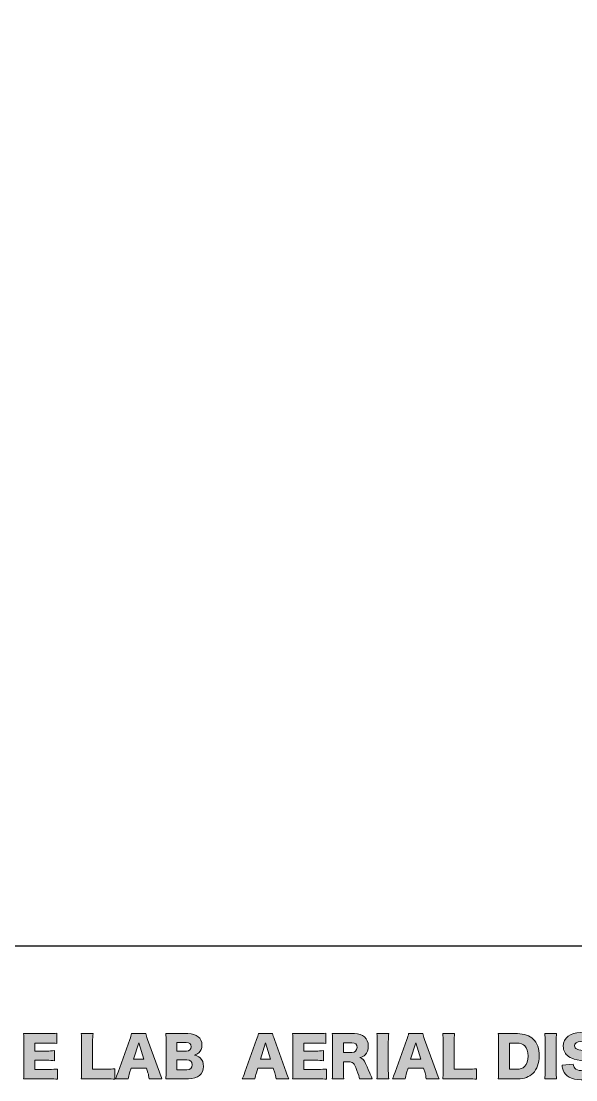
# Model space of a CAD drawing. Header units: millimetres. Extents: x 0 to 430, y 0 to 299.
# Drawn here: x 309.5 to 352.7, y 1.7 to 84.3 of the extents above; entities that cross this region are included whole.
import ezdxf

# ---------------------------------------------------------------- set-up
doc = ezdxf.new("R2010")
doc.units = ezdxf.units.MM
doc.header["$MEASUREMENT"] = 0
doc.layers.get('0').update_dxf_attribs({"lineweight": 0})

# ---------------------------------------------------------------- blocks, each defined once
blk = doc.blocks.new('Block_5')
at = {"true_color": 0x000000, "transparency": 33554687}
h = blk.add_hatch(color=18, dxfattribs=at)
h.dxf.hatch_style = 2
edge = h.paths.add_edge_path()
edge.add_spline(control_points=[(312.293, 1.792), (312.111, 1.814), (311.959, 1.822), (311.595, 1.822), (311.595, 1.822), (310.262, 1.822), (310.262, 1.822), (309.941, 1.822), (309.822, 1.818), (309.64, 1.809), (309.666, 1.979), (309.674, 2.135), (309.674, 2.427), (309.674, 2.427), (309.674, 4.737), (309.674, 4.737), (309.674, 5), (309.666, 5.148), (309.64, 5.355), (309.814, 5.347), (309.932, 5.342), (310.262, 5.342), (310.262, 5.342), (311.612, 5.342), (311.612, 5.342), (311.9, 5.342), (312.043, 5.351), (312.242, 5.372), (312.242, 5.372), (312.242, 4.581), (312.242, 4.581), (312.048, 4.602), (311.895, 4.611), (311.612, 4.611), (311.612, 4.611), (310.512, 4.611), (310.512, 4.611), (310.512, 4.611), (310.512, 3.988), (310.512, 3.988), (310.512, 3.988), (311.426, 3.988), (311.426, 3.988), (311.705, 3.988), (311.806, 3.993), (312.06, 4.018), (312.06, 4.018), (312.06, 3.235), (312.06, 3.235), (311.862, 3.257), (311.718, 3.265), (311.426, 3.265), (311.426, 3.265), (310.512, 3.265), (310.512, 3.265), (310.512, 3.265), (310.512, 2.554), (310.512, 2.554), (310.512, 2.554), (311.604, 2.554), (311.604, 2.554), (311.925, 2.554), (312.111, 2.563), (312.293, 2.584), (312.293, 2.584), (312.293, 1.792), (312.293, 1.792)], knot_values=[0, 0, 0, 0, 1, 1, 1, 2, 2, 2, 3, 3, 3, 4, 4, 4, 5, 5, 5, 6, 6, 6, 7, 7, 7, 8, 8, 8, 9, 9, 9, 10, 10, 10, 11, 11, 11, 12, 12, 12, 13, 13, 13, 14, 14, 14, 15, 15, 15, 16, 16, 16, 17, 17, 17, 18, 18, 18, 19, 19, 19, 20, 20, 20, 21, 21, 21, 22, 22, 22, 22], degree=3, periodic=0)
h = blk.add_hatch(color=18, dxfattribs=at)
h.dxf.hatch_style = 2
edge = h.paths.add_edge_path()
edge.add_spline(control_points=[(314.762, 1.822), (314.471, 1.822), (314.297, 1.818), (314.136, 1.809), (314.161, 1.958), (314.17, 2.144), (314.17, 2.427), (314.17, 2.427), (314.17, 4.661), (314.17, 4.661), (314.17, 4.957), (314.161, 5.139), (314.136, 5.342), (314.136, 5.342), (315.059, 5.342), (315.059, 5.342), (315.029, 5.123), (315.024, 5.004), (315.024, 4.674), (315.024, 4.674), (315.024, 2.575), (315.024, 2.575), (315.024, 2.575), (316.049, 2.575), (316.049, 2.575), (316.408, 2.575), (316.552, 2.58), (316.751, 2.605), (316.751, 2.605), (316.751, 1.792), (316.751, 1.792), (316.594, 1.814), (316.387, 1.822), (316.049, 1.822), (316.049, 1.822), (314.762, 1.822), (314.762, 1.822)], knot_values=[0, 0, 0, 0, 1, 1, 1, 2, 2, 2, 3, 3, 3, 4, 4, 4, 5, 5, 5, 6, 6, 6, 7, 7, 7, 8, 8, 8, 9, 9, 9, 10, 10, 10, 11, 11, 11, 12, 12, 12, 12], degree=3, periodic=0)
h = blk.add_hatch(color=18, dxfattribs=at)
h.dxf.hatch_style = 2
edge = h.paths.add_edge_path()
edge.add_spline(control_points=[(318.614, 4.619), (318.614, 4.619), (318.221, 3.35), (318.221, 3.35), (318.221, 3.35), (319.016, 3.35), (319.016, 3.35), (319.016, 3.35), (318.614, 4.619), (318.614, 4.619)], knot_values=[0, 0, 0, 0, 1, 1, 1, 2, 2, 2, 3, 3, 3, 3], degree=3, periodic=0)
edge = h.paths.add_edge_path()
edge.add_spline(control_points=[(319.439, 1.822), (319.405, 2.025), (319.38, 2.135), (319.337, 2.279), (319.337, 2.279), (319.223, 2.639), (319.223, 2.639), (319.223, 2.639), (318.017, 2.639), (318.017, 2.639), (318.017, 2.639), (317.903, 2.279), (317.903, 2.279), (317.848, 2.11), (317.818, 1.979), (317.797, 1.822), (317.797, 1.822), (316.807, 1.822), (316.807, 1.822), (316.871, 1.949), (316.909, 2.051), (317.01, 2.339), (317.01, 2.339), (317.924, 4.885), (317.924, 4.885), (318, 5.093), (318.039, 5.22), (318.06, 5.342), (318.06, 5.342), (319.164, 5.342), (319.164, 5.342), (319.194, 5.22), (319.223, 5.11), (319.308, 4.885), (319.308, 4.885), (320.226, 2.339), (320.226, 2.339), (320.307, 2.114), (320.374, 1.941), (320.429, 1.822), (320.429, 1.822), (319.439, 1.822), (319.439, 1.822)], knot_values=[0, 0, 0, 0, 1, 1, 1, 2, 2, 2, 3, 3, 3, 4, 4, 4, 5, 5, 5, 6, 6, 6, 7, 7, 7, 8, 8, 8, 9, 9, 9, 10, 10, 10, 11, 11, 11, 12, 12, 12, 13, 13, 13, 14, 14, 14, 14], degree=3, periodic=0)
h = blk.add_hatch(color=18, dxfattribs=at)
h.dxf.hatch_style = 2
edge = h.paths.add_edge_path()
edge.add_spline(control_points=[(321.586, 2.52), (321.586, 2.52), (322.365, 2.52), (322.365, 2.52), (322.631, 2.52), (322.792, 2.669), (322.792, 2.918), (322.792, 3.163), (322.631, 3.307), (322.36, 3.307), (322.36, 3.307), (321.586, 3.307), (321.586, 3.307), (321.586, 3.307), (321.586, 2.52), (321.586, 2.52)], knot_values=[0, 0, 0, 0, 1, 1, 1, 2, 2, 2, 3, 3, 3, 4, 4, 4, 5, 5, 5, 5], degree=3, periodic=0)
edge = h.paths.add_edge_path()
edge.add_spline(control_points=[(322.331, 3.984), (322.555, 3.984), (322.695, 4.116), (322.695, 4.323), (322.695, 4.53), (322.564, 4.648), (322.323, 4.648), (322.323, 4.648), (321.586, 4.648), (321.586, 4.648), (321.586, 4.648), (321.586, 3.984), (321.586, 3.984), (321.586, 3.984), (322.331, 3.984), (322.331, 3.984)], knot_values=[0, 0, 0, 0, 1, 1, 1, 2, 2, 2, 3, 3, 3, 4, 4, 4, 5, 5, 5, 5], degree=3, periodic=0)
edge = h.paths.add_edge_path()
edge.add_spline(control_points=[(321.349, 1.822), (321.028, 1.822), (320.905, 1.818), (320.723, 1.809), (320.749, 1.992), (320.757, 2.135), (320.757, 2.432), (320.757, 2.432), (320.757, 4.746), (320.757, 4.746), (320.757, 4.97), (320.749, 5.152), (320.723, 5.355), (320.939, 5.342), (320.998, 5.342), (321.345, 5.342), (321.345, 5.342), (322.453, 5.342), (322.453, 5.342), (323.139, 5.342), (323.541, 5.012), (323.541, 4.454), (323.541, 4.196), (323.456, 3.993), (323.295, 3.849), (323.202, 3.769), (323.126, 3.726), (322.953, 3.663), (323.16, 3.616), (323.27, 3.565), (323.393, 3.46), (323.575, 3.299), (323.668, 3.07), (323.668, 2.791), (323.668, 2.182), (323.236, 1.822), (322.5, 1.822), (322.5, 1.822), (321.349, 1.822), (321.349, 1.822)], knot_values=[0, 0, 0, 0, 1, 1, 1, 2, 2, 2, 3, 3, 3, 4, 4, 4, 5, 5, 5, 6, 6, 6, 7, 7, 7, 8, 8, 8, 9, 9, 9, 10, 10, 10, 11, 11, 11, 12, 12, 12, 13, 13, 13, 13], degree=3, periodic=0)
h = blk.add_hatch(color=18, dxfattribs=at)
h.dxf.hatch_style = 2
edge = h.paths.add_edge_path()
edge.add_spline(control_points=[(328.49, 4.619), (328.49, 4.619), (328.097, 3.35), (328.097, 3.35), (328.097, 3.35), (328.892, 3.35), (328.892, 3.35), (328.892, 3.35), (328.49, 4.619), (328.49, 4.619)], knot_values=[0, 0, 0, 0, 1, 1, 1, 2, 2, 2, 3, 3, 3, 3], degree=3, periodic=0)
edge = h.paths.add_edge_path()
edge.add_spline(control_points=[(329.315, 1.822), (329.282, 2.025), (329.256, 2.135), (329.214, 2.279), (329.214, 2.279), (329.1, 2.639), (329.1, 2.639), (329.1, 2.639), (327.894, 2.639), (327.894, 2.639), (327.894, 2.639), (327.78, 2.279), (327.78, 2.279), (327.724, 2.11), (327.695, 1.979), (327.674, 1.822), (327.674, 1.822), (326.684, 1.822), (326.684, 1.822), (326.747, 1.949), (326.785, 2.051), (326.887, 2.339), (326.887, 2.339), (327.801, 4.885), (327.801, 4.885), (327.877, 5.093), (327.915, 5.22), (327.936, 5.342), (327.936, 5.342), (329.041, 5.342), (329.041, 5.342), (329.07, 5.22), (329.1, 5.11), (329.184, 4.885), (329.184, 4.885), (330.102, 2.339), (330.102, 2.339), (330.183, 2.114), (330.25, 1.941), (330.306, 1.822), (330.306, 1.822), (329.315, 1.822), (329.315, 1.822)], knot_values=[0, 0, 0, 0, 1, 1, 1, 2, 2, 2, 3, 3, 3, 4, 4, 4, 5, 5, 5, 6, 6, 6, 7, 7, 7, 8, 8, 8, 9, 9, 9, 10, 10, 10, 11, 11, 11, 12, 12, 12, 13, 13, 13, 14, 14, 14, 14], degree=3, periodic=0)
h = blk.add_hatch(color=18, dxfattribs=at)
h.dxf.hatch_style = 2
edge = h.paths.add_edge_path()
edge.add_spline(control_points=[(333.252, 1.792), (333.07, 1.814), (332.918, 1.822), (332.554, 1.822), (332.554, 1.822), (331.221, 1.822), (331.221, 1.822), (330.899, 1.822), (330.781, 1.818), (330.599, 1.809), (330.625, 1.979), (330.633, 2.135), (330.633, 2.427), (330.633, 2.427), (330.633, 4.737), (330.633, 4.737), (330.633, 5), (330.625, 5.148), (330.599, 5.355), (330.773, 5.347), (330.891, 5.342), (331.221, 5.342), (331.221, 5.342), (332.571, 5.342), (332.571, 5.342), (332.859, 5.342), (333.002, 5.351), (333.201, 5.372), (333.201, 5.372), (333.201, 4.581), (333.201, 4.581), (333.007, 4.602), (332.854, 4.611), (332.571, 4.611), (332.571, 4.611), (331.471, 4.611), (331.471, 4.611), (331.471, 4.611), (331.471, 3.988), (331.471, 3.988), (331.471, 3.988), (332.385, 3.988), (332.385, 3.988), (332.664, 3.988), (332.765, 3.993), (333.019, 4.018), (333.019, 4.018), (333.019, 3.235), (333.019, 3.235), (332.82, 3.257), (332.677, 3.265), (332.385, 3.265), (332.385, 3.265), (331.471, 3.265), (331.471, 3.265), (331.471, 3.265), (331.471, 2.554), (331.471, 2.554), (331.471, 2.554), (332.562, 2.554), (332.562, 2.554), (332.884, 2.554), (333.07, 2.563), (333.252, 2.584), (333.252, 2.584), (333.252, 1.792), (333.252, 1.792)], knot_values=[0, 0, 0, 0, 1, 1, 1, 2, 2, 2, 3, 3, 3, 4, 4, 4, 5, 5, 5, 6, 6, 6, 7, 7, 7, 8, 8, 8, 9, 9, 9, 10, 10, 10, 11, 11, 11, 12, 12, 12, 13, 13, 13, 14, 14, 14, 15, 15, 15, 16, 16, 16, 17, 17, 17, 18, 18, 18, 19, 19, 19, 20, 20, 20, 21, 21, 21, 22, 22, 22, 22], degree=3, periodic=0)
h = blk.add_hatch(color=18, dxfattribs=at)
h.dxf.hatch_style = 2
edge = h.paths.add_edge_path()
edge.add_spline(control_points=[(335.221, 3.878), (335.471, 3.878), (335.623, 4.031), (335.623, 4.272), (335.623, 4.509), (335.488, 4.632), (335.225, 4.632), (335.225, 4.632), (334.561, 4.632), (334.561, 4.632), (334.561, 4.632), (334.561, 3.878), (334.561, 3.878), (334.561, 3.878), (335.221, 3.878), (335.221, 3.878)], knot_values=[0, 0, 0, 0, 1, 1, 1, 2, 2, 2, 3, 3, 3, 4, 4, 4, 5, 5, 5, 5], degree=3, periodic=0)
edge = h.paths.add_edge_path()
edge.add_spline(control_points=[(335.822, 1.822), (335.797, 1.958), (335.746, 2.131), (335.615, 2.482), (335.479, 2.85), (335.428, 2.948), (335.323, 3.041), (335.234, 3.121), (335.128, 3.155), (334.993, 3.155), (334.993, 3.155), (334.561, 3.155), (334.561, 3.155), (334.561, 3.155), (334.561, 2.461), (334.561, 2.461), (334.561, 2.174), (334.57, 2.017), (334.595, 1.822), (334.595, 1.822), (333.685, 1.822), (333.685, 1.822), (333.711, 2.017), (333.719, 2.144), (333.719, 2.457), (333.719, 2.457), (333.719, 4.733), (333.719, 4.733), (333.719, 4.995), (333.711, 5.152), (333.685, 5.355), (333.872, 5.347), (334.028, 5.342), (334.316, 5.342), (334.316, 5.342), (335.416, 5.342), (335.416, 5.342), (336.101, 5.342), (336.499, 4.987), (336.499, 4.378), (336.499, 4.077), (336.414, 3.84), (336.249, 3.684), (336.144, 3.587), (336.055, 3.54), (335.847, 3.472), (336.063, 3.404), (336.16, 3.307), (336.296, 3.007), (336.359, 2.871), (336.419, 2.727), (336.609, 2.271), (336.656, 2.152), (336.706, 2.046), (336.812, 1.822), (336.812, 1.822), (335.822, 1.822), (335.822, 1.822)], knot_values=[0, 0, 0, 0, 1, 1, 1, 2, 2, 2, 3, 3, 3, 4, 4, 4, 5, 5, 5, 6, 6, 6, 7, 7, 7, 8, 8, 8, 9, 9, 9, 10, 10, 10, 11, 11, 11, 12, 12, 12, 13, 13, 13, 14, 14, 14, 15, 15, 15, 16, 16, 16, 17, 17, 17, 18, 18, 18, 19, 19, 19, 19], degree=3, periodic=0)
h = blk.add_hatch(color=18, dxfattribs=at)
h.dxf.hatch_style = 2
edge = h.paths.add_edge_path()
edge.add_spline(control_points=[(338.096, 5.342), (338.071, 5.169), (338.062, 5.025), (338.062, 4.716), (338.062, 4.716), (338.062, 2.448), (338.062, 2.448), (338.062, 2.156), (338.071, 2), (338.096, 1.822), (338.096, 1.822), (337.165, 1.822), (337.165, 1.822), (337.191, 1.987), (337.199, 2.165), (337.199, 2.448), (337.199, 2.448), (337.199, 4.716), (337.199, 4.716), (337.199, 5.034), (337.191, 5.156), (337.165, 5.342), (337.165, 5.342), (338.096, 5.342), (338.096, 5.342)], knot_values=[0, 0, 0, 0, 1, 1, 1, 2, 2, 2, 3, 3, 3, 4, 4, 4, 5, 5, 5, 6, 6, 6, 7, 7, 7, 8, 8, 8, 8], degree=3, periodic=0)
h = blk.add_hatch(color=18, dxfattribs=at)
h.dxf.hatch_style = 2
edge = h.paths.add_edge_path()
edge.add_spline(control_points=[(340.195, 4.619), (340.195, 4.619), (339.802, 3.35), (339.802, 3.35), (339.802, 3.35), (340.597, 3.35), (340.597, 3.35), (340.597, 3.35), (340.195, 4.619), (340.195, 4.619)], knot_values=[0, 0, 0, 0, 1, 1, 1, 2, 2, 2, 3, 3, 3, 3], degree=3, periodic=0)
edge = h.paths.add_edge_path()
edge.add_spline(control_points=[(341.02, 1.822), (340.987, 2.025), (340.961, 2.135), (340.919, 2.279), (340.919, 2.279), (340.805, 2.639), (340.805, 2.639), (340.805, 2.639), (339.599, 2.639), (339.599, 2.639), (339.599, 2.639), (339.485, 2.279), (339.485, 2.279), (339.43, 2.11), (339.4, 1.979), (339.379, 1.822), (339.379, 1.822), (338.389, 1.822), (338.389, 1.822), (338.452, 1.949), (338.49, 2.051), (338.592, 2.339), (338.592, 2.339), (339.506, 4.885), (339.506, 4.885), (339.582, 5.093), (339.62, 5.22), (339.641, 5.342), (339.641, 5.342), (340.746, 5.342), (340.746, 5.342), (340.775, 5.22), (340.805, 5.11), (340.889, 4.885), (340.889, 4.885), (341.807, 2.339), (341.807, 2.339), (341.888, 2.114), (341.955, 1.941), (342.011, 1.822), (342.011, 1.822), (341.02, 1.822), (341.02, 1.822)], knot_values=[0, 0, 0, 0, 1, 1, 1, 2, 2, 2, 3, 3, 3, 4, 4, 4, 5, 5, 5, 6, 6, 6, 7, 7, 7, 8, 8, 8, 9, 9, 9, 10, 10, 10, 11, 11, 11, 12, 12, 12, 13, 13, 13, 14, 14, 14, 14], degree=3, periodic=0)
h = blk.add_hatch(color=18, dxfattribs=at)
h.dxf.hatch_style = 2
edge = h.paths.add_edge_path()
edge.add_spline(control_points=[(342.93, 1.822), (342.639, 1.822), (342.465, 1.818), (342.304, 1.809), (342.33, 1.958), (342.338, 2.144), (342.338, 2.427), (342.338, 2.427), (342.338, 4.661), (342.338, 4.661), (342.338, 4.957), (342.33, 5.139), (342.304, 5.342), (342.304, 5.342), (343.227, 5.342), (343.227, 5.342), (343.197, 5.123), (343.193, 5.004), (343.193, 4.674), (343.193, 4.674), (343.193, 2.575), (343.193, 2.575), (343.193, 2.575), (344.217, 2.575), (344.217, 2.575), (344.576, 2.575), (344.72, 2.58), (344.919, 2.605), (344.919, 2.605), (344.919, 1.792), (344.919, 1.792), (344.763, 1.814), (344.555, 1.822), (344.217, 1.822), (344.217, 1.822), (342.93, 1.822), (342.93, 1.822)], knot_values=[0, 0, 0, 0, 1, 1, 1, 2, 2, 2, 3, 3, 3, 4, 4, 4, 5, 5, 5, 6, 6, 6, 7, 7, 7, 8, 8, 8, 9, 9, 9, 10, 10, 10, 11, 11, 11, 12, 12, 12, 12], degree=3, periodic=0)
h = blk.add_hatch(color=18, dxfattribs=at)
h.dxf.hatch_style = 2
edge = h.paths.add_edge_path()
edge.add_spline(control_points=[(348.061, 2.563), (348.336, 2.563), (348.53, 2.634), (348.683, 2.787), (348.856, 2.965), (348.949, 3.248), (348.949, 3.599), (348.949, 3.959), (348.869, 4.221), (348.704, 4.386), (348.556, 4.534), (348.353, 4.602), (348.048, 4.602), (348.048, 4.602), (347.494, 4.602), (347.494, 4.602), (347.494, 4.602), (347.494, 2.563), (347.494, 2.563), (347.494, 2.563), (348.061, 2.563), (348.061, 2.563)], knot_values=[0, 0, 0, 0, 1, 1, 1, 2, 2, 2, 3, 3, 3, 4, 4, 4, 5, 5, 5, 6, 6, 6, 7, 7, 7, 7], degree=3, periodic=0)
edge = h.paths.add_edge_path()
edge.add_spline(control_points=[(346.656, 4.733), (346.656, 5.021), (346.647, 5.16), (346.618, 5.355), (346.787, 5.347), (346.893, 5.342), (347.244, 5.342), (347.244, 5.342), (348.128, 5.342), (348.128, 5.342), (348.649, 5.342), (349.068, 5.199), (349.351, 4.923), (349.66, 4.619), (349.817, 4.175), (349.817, 3.612), (349.817, 3.032), (349.647, 2.567), (349.326, 2.245), (349.042, 1.966), (348.64, 1.822), (348.137, 1.822), (348.137, 1.822), (347.244, 1.822), (347.244, 1.822), (346.918, 1.822), (346.8, 1.818), (346.622, 1.809), (346.647, 1.996), (346.656, 2.135), (346.656, 2.427), (346.656, 2.427), (346.656, 4.733), (346.656, 4.733)], knot_values=[0, 0, 0, 0, 1, 1, 1, 2, 2, 2, 3, 3, 3, 4, 4, 4, 5, 5, 5, 6, 6, 6, 7, 7, 7, 8, 8, 8, 9, 9, 9, 10, 10, 10, 11, 11, 11, 11], degree=3, periodic=0)
h = blk.add_hatch(color=18, dxfattribs=at)
h.dxf.hatch_style = 2
edge = h.paths.add_edge_path()
edge.add_spline(control_points=[(351.173, 5.342), (351.147, 5.169), (351.139, 5.025), (351.139, 4.716), (351.139, 4.716), (351.139, 2.448), (351.139, 2.448), (351.139, 2.156), (351.147, 2), (351.173, 1.822), (351.173, 1.822), (350.242, 1.822), (350.242, 1.822), (350.267, 1.987), (350.276, 2.165), (350.276, 2.448), (350.276, 2.448), (350.276, 4.716), (350.276, 4.716), (350.276, 5.034), (350.267, 5.156), (350.242, 5.342), (350.242, 5.342), (351.173, 5.342), (351.173, 5.342)], knot_values=[0, 0, 0, 0, 1, 1, 1, 2, 2, 2, 3, 3, 3, 4, 4, 4, 5, 5, 5, 6, 6, 6, 7, 7, 7, 8, 8, 8, 8], degree=3, periodic=0)
h = blk.add_hatch(color=18, dxfattribs=at)
h.dxf.hatch_style = 2
edge = h.paths.add_edge_path()
edge.add_spline(control_points=[(352.472, 2.969), (352.489, 2.816), (352.519, 2.74), (352.582, 2.656), (352.684, 2.529), (352.862, 2.457), (353.077, 2.457), (353.403, 2.457), (353.598, 2.601), (353.598, 2.838), (353.598, 2.969), (353.53, 3.083), (353.42, 3.134), (353.331, 3.176), (353.225, 3.206), (352.785, 3.307), (352.396, 3.392), (352.261, 3.443), (352.104, 3.553), (351.838, 3.739), (351.694, 4.022), (351.694, 4.365), (351.694, 5.017), (352.218, 5.427), (353.052, 5.427), (353.589, 5.427), (354, 5.262), (354.228, 4.945), (354.334, 4.805), (354.385, 4.678), (354.44, 4.437), (354.44, 4.437), (353.543, 4.34), (353.543, 4.34), (353.492, 4.615), (353.34, 4.729), (353.018, 4.729), (352.76, 4.729), (352.569, 4.589), (352.569, 4.395), (352.569, 4.276), (352.633, 4.188), (352.769, 4.124), (352.853, 4.086), (352.853, 4.086), (353.352, 3.984), (353.674, 3.917), (353.877, 3.845), (354.038, 3.743), (354.342, 3.553), (354.495, 3.269), (354.495, 2.88), (354.495, 2.563), (354.393, 2.292), (354.199, 2.102), (353.953, 1.864), (353.581, 1.742), (353.086, 1.742), (352.726, 1.742), (352.371, 1.818), (352.142, 1.949), (351.931, 2.068), (351.774, 2.25), (351.685, 2.491), (351.643, 2.592), (351.622, 2.69), (351.592, 2.884), (351.592, 2.884), (352.472, 2.969), (352.472, 2.969)], knot_values=[0, 0, 0, 0, 1, 1, 1, 2, 2, 2, 3, 3, 3, 4, 4, 4, 5, 5, 5, 6, 6, 6, 7, 7, 7, 8, 8, 8, 9, 9, 9, 10, 10, 10, 11, 11, 11, 12, 12, 12, 13, 13, 13, 14, 14, 14, 15, 15, 15, 16, 16, 16, 17, 17, 17, 18, 18, 18, 19, 19, 19, 20, 20, 20, 21, 21, 21, 22, 22, 22, 23, 23, 23, 23], degree=3, periodic=0)
for points, knots in [([(312.293, 1.792), (312.111, 1.814), (311.959, 1.822), (311.595, 1.822), (311.595, 1.822), (310.262, 1.822), (310.262, 1.822), (309.941, 1.822), (309.822, 1.818), (309.64, 1.809), (309.666, 1.979), (309.674, 2.135), (309.674, 2.427), (309.674, 2.427), (309.674, 4.737), (309.674, 4.737), (309.674, 5), (309.666, 5.148), (309.64, 5.355), (309.814, 5.347), (309.932, 5.342), (310.262, 5.342), (310.262, 5.342), (311.612, 5.342), (311.612, 5.342), (311.9, 5.342), (312.043, 5.351), (312.242, 5.372), (312.242, 5.372), (312.242, 4.581), (312.242, 4.581), (312.048, 4.602), (311.895, 4.611), (311.612, 4.611), (311.612, 4.611), (310.512, 4.611), (310.512, 4.611), (310.512, 4.611), (310.512, 3.988), (310.512, 3.988), (310.512, 3.988), (311.426, 3.988), (311.426, 3.988), (311.705, 3.988), (311.806, 3.993), (312.06, 4.018), (312.06, 4.018), (312.06, 3.235), (312.06, 3.235), (311.862, 3.257), (311.718, 3.265), (311.426, 3.265), (311.426, 3.265), (310.512, 3.265), (310.512, 3.265), (310.512, 3.265), (310.512, 2.554), (310.512, 2.554), (310.512, 2.554), (311.604, 2.554), (311.604, 2.554), (311.925, 2.554), (312.111, 2.563), (312.293, 2.584), (312.293, 2.584), (312.293, 1.792), (312.293, 1.792)], [0, 0, 0, 0, 1, 1, 1, 2, 2, 2, 3, 3, 3, 4, 4, 4, 5, 5, 5, 6, 6, 6, 7, 7, 7, 8, 8, 8, 9, 9, 9, 10, 10, 10, 11, 11, 11, 12, 12, 12, 13, 13, 13, 14, 14, 14, 15, 15, 15, 16, 16, 16, 17, 17, 17, 18, 18, 18, 19, 19, 19, 20, 20, 20, 21, 21, 21, 22, 22, 22, 22]), ([(314.762, 1.822), (314.471, 1.822), (314.297, 1.818), (314.136, 1.809), (314.161, 1.958), (314.17, 2.144), (314.17, 2.427), (314.17, 2.427), (314.17, 4.661), (314.17, 4.661), (314.17, 4.957), (314.161, 5.139), (314.136, 5.342), (314.136, 5.342), (315.059, 5.342), (315.059, 5.342), (315.029, 5.123), (315.024, 5.004), (315.024, 4.674), (315.024, 4.674), (315.024, 2.575), (315.024, 2.575), (315.024, 2.575), (316.049, 2.575), (316.049, 2.575), (316.408, 2.575), (316.552, 2.58), (316.751, 2.605), (316.751, 2.605), (316.751, 1.792), (316.751, 1.792), (316.594, 1.814), (316.387, 1.822), (316.049, 1.822), (316.049, 1.822), (314.762, 1.822), (314.762, 1.822)], [0, 0, 0, 0, 1, 1, 1, 2, 2, 2, 3, 3, 3, 4, 4, 4, 5, 5, 5, 6, 6, 6, 7, 7, 7, 8, 8, 8, 9, 9, 9, 10, 10, 10, 11, 11, 11, 12, 12, 12, 12]), ([(319.439, 1.822), (319.405, 2.025), (319.38, 2.135), (319.337, 2.279), (319.337, 2.279), (319.223, 2.639), (319.223, 2.639), (319.223, 2.639), (318.017, 2.639), (318.017, 2.639), (318.017, 2.639), (317.903, 2.279), (317.903, 2.279), (317.848, 2.11), (317.818, 1.979), (317.797, 1.822), (317.797, 1.822), (316.807, 1.822), (316.807, 1.822), (316.871, 1.949), (316.909, 2.051), (317.01, 2.339), (317.01, 2.339), (317.924, 4.885), (317.924, 4.885), (318, 5.093), (318.039, 5.22), (318.06, 5.342), (318.06, 5.342), (319.164, 5.342), (319.164, 5.342), (319.194, 5.22), (319.223, 5.11), (319.308, 4.885), (319.308, 4.885), (320.226, 2.339), (320.226, 2.339), (320.307, 2.114), (320.374, 1.941), (320.429, 1.822), (320.429, 1.822), (319.439, 1.822), (319.439, 1.822)], [0, 0, 0, 0, 1, 1, 1, 2, 2, 2, 3, 3, 3, 4, 4, 4, 5, 5, 5, 6, 6, 6, 7, 7, 7, 8, 8, 8, 9, 9, 9, 10, 10, 10, 11, 11, 11, 12, 12, 12, 13, 13, 13, 14, 14, 14, 14]), ([(321.349, 1.822), (321.028, 1.822), (320.905, 1.818), (320.723, 1.809), (320.749, 1.992), (320.757, 2.135), (320.757, 2.432), (320.757, 2.432), (320.757, 4.746), (320.757, 4.746), (320.757, 4.97), (320.749, 5.152), (320.723, 5.355), (320.939, 5.342), (320.998, 5.342), (321.345, 5.342), (321.345, 5.342), (322.453, 5.342), (322.453, 5.342), (323.139, 5.342), (323.541, 5.012), (323.541, 4.454), (323.541, 4.196), (323.456, 3.993), (323.295, 3.849), (323.202, 3.769), (323.126, 3.726), (322.953, 3.663), (323.16, 3.616), (323.27, 3.565), (323.393, 3.46), (323.575, 3.299), (323.668, 3.07), (323.668, 2.791), (323.668, 2.182), (323.236, 1.822), (322.5, 1.822), (322.5, 1.822), (321.349, 1.822), (321.349, 1.822)], [0, 0, 0, 0, 1, 1, 1, 2, 2, 2, 3, 3, 3, 4, 4, 4, 5, 5, 5, 6, 6, 6, 7, 7, 7, 8, 8, 8, 9, 9, 9, 10, 10, 10, 11, 11, 11, 12, 12, 12, 13, 13, 13, 13]), ([(329.315, 1.822), (329.282, 2.025), (329.256, 2.135), (329.214, 2.279), (329.214, 2.279), (329.1, 2.639), (329.1, 2.639), (329.1, 2.639), (327.894, 2.639), (327.894, 2.639), (327.894, 2.639), (327.78, 2.279), (327.78, 2.279), (327.724, 2.11), (327.695, 1.979), (327.674, 1.822), (327.674, 1.822), (326.684, 1.822), (326.684, 1.822), (326.747, 1.949), (326.785, 2.051), (326.887, 2.339), (326.887, 2.339), (327.801, 4.885), (327.801, 4.885), (327.877, 5.093), (327.915, 5.22), (327.936, 5.342), (327.936, 5.342), (329.041, 5.342), (329.041, 5.342), (329.07, 5.22), (329.1, 5.11), (329.184, 4.885), (329.184, 4.885), (330.102, 2.339), (330.102, 2.339), (330.183, 2.114), (330.25, 1.941), (330.306, 1.822), (330.306, 1.822), (329.315, 1.822), (329.315, 1.822)], [0, 0, 0, 0, 1, 1, 1, 2, 2, 2, 3, 3, 3, 4, 4, 4, 5, 5, 5, 6, 6, 6, 7, 7, 7, 8, 8, 8, 9, 9, 9, 10, 10, 10, 11, 11, 11, 12, 12, 12, 13, 13, 13, 14, 14, 14, 14]), ([(333.252, 1.792), (333.07, 1.814), (332.918, 1.822), (332.554, 1.822), (332.554, 1.822), (331.221, 1.822), (331.221, 1.822), (330.899, 1.822), (330.781, 1.818), (330.599, 1.809), (330.625, 1.979), (330.633, 2.135), (330.633, 2.427), (330.633, 2.427), (330.633, 4.737), (330.633, 4.737), (330.633, 5), (330.625, 5.148), (330.599, 5.355), (330.773, 5.347), (330.891, 5.342), (331.221, 5.342), (331.221, 5.342), (332.571, 5.342), (332.571, 5.342), (332.859, 5.342), (333.002, 5.351), (333.201, 5.372), (333.201, 5.372), (333.201, 4.581), (333.201, 4.581), (333.007, 4.602), (332.854, 4.611), (332.571, 4.611), (332.571, 4.611), (331.471, 4.611), (331.471, 4.611), (331.471, 4.611), (331.471, 3.988), (331.471, 3.988), (331.471, 3.988), (332.385, 3.988), (332.385, 3.988), (332.664, 3.988), (332.765, 3.993), (333.019, 4.018), (333.019, 4.018), (333.019, 3.235), (333.019, 3.235), (332.82, 3.257), (332.677, 3.265), (332.385, 3.265), (332.385, 3.265), (331.471, 3.265), (331.471, 3.265), (331.471, 3.265), (331.471, 2.554), (331.471, 2.554), (331.471, 2.554), (332.562, 2.554), (332.562, 2.554), (332.884, 2.554), (333.07, 2.563), (333.252, 2.584), (333.252, 2.584), (333.252, 1.792), (333.252, 1.792)], [0, 0, 0, 0, 1, 1, 1, 2, 2, 2, 3, 3, 3, 4, 4, 4, 5, 5, 5, 6, 6, 6, 7, 7, 7, 8, 8, 8, 9, 9, 9, 10, 10, 10, 11, 11, 11, 12, 12, 12, 13, 13, 13, 14, 14, 14, 15, 15, 15, 16, 16, 16, 17, 17, 17, 18, 18, 18, 19, 19, 19, 20, 20, 20, 21, 21, 21, 22, 22, 22, 22]), ([(335.822, 1.822), (335.797, 1.958), (335.746, 2.131), (335.615, 2.482), (335.479, 2.85), (335.428, 2.948), (335.323, 3.041), (335.234, 3.121), (335.128, 3.155), (334.993, 3.155), (334.993, 3.155), (334.561, 3.155), (334.561, 3.155), (334.561, 3.155), (334.561, 2.461), (334.561, 2.461), (334.561, 2.174), (334.57, 2.017), (334.595, 1.822), (334.595, 1.822), (333.685, 1.822), (333.685, 1.822), (333.711, 2.017), (333.719, 2.144), (333.719, 2.457), (333.719, 2.457), (333.719, 4.733), (333.719, 4.733), (333.719, 4.995), (333.711, 5.152), (333.685, 5.355), (333.872, 5.347), (334.028, 5.342), (334.316, 5.342), (334.316, 5.342), (335.416, 5.342), (335.416, 5.342), (336.101, 5.342), (336.499, 4.987), (336.499, 4.378), (336.499, 4.077), (336.414, 3.84), (336.249, 3.684), (336.144, 3.587), (336.055, 3.54), (335.847, 3.472), (336.063, 3.404), (336.16, 3.307), (336.296, 3.007), (336.359, 2.871), (336.419, 2.727), (336.609, 2.271), (336.656, 2.152), (336.706, 2.046), (336.812, 1.822), (336.812, 1.822), (335.822, 1.822), (335.822, 1.822)], [0, 0, 0, 0, 1, 1, 1, 2, 2, 2, 3, 3, 3, 4, 4, 4, 5, 5, 5, 6, 6, 6, 7, 7, 7, 8, 8, 8, 9, 9, 9, 10, 10, 10, 11, 11, 11, 12, 12, 12, 13, 13, 13, 14, 14, 14, 15, 15, 15, 16, 16, 16, 17, 17, 17, 18, 18, 18, 19, 19, 19, 19]), ([(338.096, 5.342), (338.071, 5.169), (338.062, 5.025), (338.062, 4.716), (338.062, 4.716), (338.062, 2.448), (338.062, 2.448), (338.062, 2.156), (338.071, 2), (338.096, 1.822), (338.096, 1.822), (337.165, 1.822), (337.165, 1.822), (337.191, 1.987), (337.199, 2.165), (337.199, 2.448), (337.199, 2.448), (337.199, 4.716), (337.199, 4.716), (337.199, 5.034), (337.191, 5.156), (337.165, 5.342), (337.165, 5.342), (338.096, 5.342), (338.096, 5.342)], [0, 0, 0, 0, 1, 1, 1, 2, 2, 2, 3, 3, 3, 4, 4, 4, 5, 5, 5, 6, 6, 6, 7, 7, 7, 8, 8, 8, 8]), ([(341.02, 1.822), (340.987, 2.025), (340.961, 2.135), (340.919, 2.279), (340.919, 2.279), (340.805, 2.639), (340.805, 2.639), (340.805, 2.639), (339.599, 2.639), (339.599, 2.639), (339.599, 2.639), (339.485, 2.279), (339.485, 2.279), (339.43, 2.11), (339.4, 1.979), (339.379, 1.822), (339.379, 1.822), (338.389, 1.822), (338.389, 1.822), (338.452, 1.949), (338.49, 2.051), (338.592, 2.339), (338.592, 2.339), (339.506, 4.885), (339.506, 4.885), (339.582, 5.093), (339.62, 5.22), (339.641, 5.342), (339.641, 5.342), (340.746, 5.342), (340.746, 5.342), (340.775, 5.22), (340.805, 5.11), (340.889, 4.885), (340.889, 4.885), (341.807, 2.339), (341.807, 2.339), (341.888, 2.114), (341.955, 1.941), (342.011, 1.822), (342.011, 1.822), (341.02, 1.822), (341.02, 1.822)], [0, 0, 0, 0, 1, 1, 1, 2, 2, 2, 3, 3, 3, 4, 4, 4, 5, 5, 5, 6, 6, 6, 7, 7, 7, 8, 8, 8, 9, 9, 9, 10, 10, 10, 11, 11, 11, 12, 12, 12, 13, 13, 13, 14, 14, 14, 14]), ([(342.93, 1.822), (342.639, 1.822), (342.465, 1.818), (342.304, 1.809), (342.33, 1.958), (342.338, 2.144), (342.338, 2.427), (342.338, 2.427), (342.338, 4.661), (342.338, 4.661), (342.338, 4.957), (342.33, 5.139), (342.304, 5.342), (342.304, 5.342), (343.227, 5.342), (343.227, 5.342), (343.197, 5.123), (343.193, 5.004), (343.193, 4.674), (343.193, 4.674), (343.193, 2.575), (343.193, 2.575), (343.193, 2.575), (344.217, 2.575), (344.217, 2.575), (344.576, 2.575), (344.72, 2.58), (344.919, 2.605), (344.919, 2.605), (344.919, 1.792), (344.919, 1.792), (344.763, 1.814), (344.555, 1.822), (344.217, 1.822), (344.217, 1.822), (342.93, 1.822), (342.93, 1.822)], [0, 0, 0, 0, 1, 1, 1, 2, 2, 2, 3, 3, 3, 4, 4, 4, 5, 5, 5, 6, 6, 6, 7, 7, 7, 8, 8, 8, 9, 9, 9, 10, 10, 10, 11, 11, 11, 12, 12, 12, 12]), ([(346.656, 4.733), (346.656, 5.021), (346.647, 5.16), (346.618, 5.355), (346.787, 5.347), (346.893, 5.342), (347.244, 5.342), (347.244, 5.342), (348.128, 5.342), (348.128, 5.342), (348.649, 5.342), (349.068, 5.199), (349.351, 4.923), (349.66, 4.619), (349.817, 4.175), (349.817, 3.612), (349.817, 3.032), (349.647, 2.567), (349.326, 2.245), (349.042, 1.966), (348.64, 1.822), (348.137, 1.822), (348.137, 1.822), (347.244, 1.822), (347.244, 1.822), (346.918, 1.822), (346.8, 1.818), (346.622, 1.809), (346.647, 1.996), (346.656, 2.135), (346.656, 2.427), (346.656, 2.427), (346.656, 4.733), (346.656, 4.733)], [0, 0, 0, 0, 1, 1, 1, 2, 2, 2, 3, 3, 3, 4, 4, 4, 5, 5, 5, 6, 6, 6, 7, 7, 7, 8, 8, 8, 9, 9, 9, 10, 10, 10, 11, 11, 11, 11]), ([(351.173, 5.342), (351.147, 5.169), (351.139, 5.025), (351.139, 4.716), (351.139, 4.716), (351.139, 2.448), (351.139, 2.448), (351.139, 2.156), (351.147, 2), (351.173, 1.822), (351.173, 1.822), (350.242, 1.822), (350.242, 1.822), (350.267, 1.987), (350.276, 2.165), (350.276, 2.448), (350.276, 2.448), (350.276, 4.716), (350.276, 4.716), (350.276, 5.034), (350.267, 5.156), (350.242, 5.342), (350.242, 5.342), (351.173, 5.342), (351.173, 5.342)], [0, 0, 0, 0, 1, 1, 1, 2, 2, 2, 3, 3, 3, 4, 4, 4, 5, 5, 5, 6, 6, 6, 7, 7, 7, 8, 8, 8, 8]), ([(352.472, 2.969), (352.489, 2.816), (352.519, 2.74), (352.582, 2.656), (352.684, 2.529), (352.862, 2.457), (353.077, 2.457), (353.403, 2.457), (353.598, 2.601), (353.598, 2.838), (353.598, 2.969), (353.53, 3.083), (353.42, 3.134), (353.331, 3.176), (353.225, 3.206), (352.785, 3.307), (352.396, 3.392), (352.261, 3.443), (352.104, 3.553), (351.838, 3.739), (351.694, 4.022), (351.694, 4.365), (351.694, 5.017), (352.218, 5.427), (353.052, 5.427), (353.589, 5.427), (354, 5.262), (354.228, 4.945), (354.334, 4.805), (354.385, 4.678), (354.44, 4.437), (354.44, 4.437), (353.543, 4.34), (353.543, 4.34), (353.492, 4.615), (353.34, 4.729), (353.018, 4.729), (352.76, 4.729), (352.569, 4.589), (352.569, 4.395), (352.569, 4.276), (352.633, 4.188), (352.769, 4.124), (352.853, 4.086), (352.853, 4.086), (353.352, 3.984), (353.674, 3.917), (353.877, 3.845), (354.038, 3.743), (354.342, 3.553), (354.495, 3.269), (354.495, 2.88), (354.495, 2.563), (354.393, 2.292), (354.199, 2.102), (353.953, 1.864), (353.581, 1.742), (353.086, 1.742), (352.726, 1.742), (352.371, 1.818), (352.142, 1.949), (351.931, 2.068), (351.774, 2.25), (351.685, 2.491), (351.643, 2.592), (351.622, 2.69), (351.592, 2.884), (351.592, 2.884), (352.472, 2.969), (352.472, 2.969)], [0, 0, 0, 0, 1, 1, 1, 2, 2, 2, 3, 3, 3, 4, 4, 4, 5, 5, 5, 6, 6, 6, 7, 7, 7, 8, 8, 8, 9, 9, 9, 10, 10, 10, 11, 11, 11, 12, 12, 12, 13, 13, 13, 14, 14, 14, 15, 15, 15, 16, 16, 16, 17, 17, 17, 18, 18, 18, 19, 19, 19, 20, 20, 20, 21, 21, 21, 22, 22, 22, 23, 23, 23, 23]), ([(318.614, 4.619), (318.614, 4.619), (318.221, 3.35), (318.221, 3.35), (318.221, 3.35), (319.016, 3.35), (319.016, 3.35), (319.016, 3.35), (318.614, 4.619), (318.614, 4.619)], [0, 0, 0, 0, 1, 1, 1, 2, 2, 2, 3, 3, 3, 3]), ([(322.331, 3.984), (322.555, 3.984), (322.695, 4.116), (322.695, 4.323), (322.695, 4.53), (322.564, 4.648), (322.323, 4.648), (322.323, 4.648), (321.586, 4.648), (321.586, 4.648), (321.586, 4.648), (321.586, 3.984), (321.586, 3.984), (321.586, 3.984), (322.331, 3.984), (322.331, 3.984)], [0, 0, 0, 0, 1, 1, 1, 2, 2, 2, 3, 3, 3, 4, 4, 4, 5, 5, 5, 5]), ([(328.49, 4.619), (328.49, 4.619), (328.097, 3.35), (328.097, 3.35), (328.097, 3.35), (328.892, 3.35), (328.892, 3.35), (328.892, 3.35), (328.49, 4.619), (328.49, 4.619)], [0, 0, 0, 0, 1, 1, 1, 2, 2, 2, 3, 3, 3, 3]), ([(335.221, 3.878), (335.471, 3.878), (335.623, 4.031), (335.623, 4.272), (335.623, 4.509), (335.488, 4.632), (335.225, 4.632), (335.225, 4.632), (334.561, 4.632), (334.561, 4.632), (334.561, 4.632), (334.561, 3.878), (334.561, 3.878), (334.561, 3.878), (335.221, 3.878), (335.221, 3.878)], [0, 0, 0, 0, 1, 1, 1, 2, 2, 2, 3, 3, 3, 4, 4, 4, 5, 5, 5, 5]), ([(340.195, 4.619), (340.195, 4.619), (339.802, 3.35), (339.802, 3.35), (339.802, 3.35), (340.597, 3.35), (340.597, 3.35), (340.597, 3.35), (340.195, 4.619), (340.195, 4.619)], [0, 0, 0, 0, 1, 1, 1, 2, 2, 2, 3, 3, 3, 3]), ([(348.061, 2.563), (348.336, 2.563), (348.53, 2.634), (348.683, 2.787), (348.856, 2.965), (348.949, 3.248), (348.949, 3.599), (348.949, 3.959), (348.869, 4.221), (348.704, 4.386), (348.556, 4.534), (348.353, 4.602), (348.048, 4.602), (348.048, 4.602), (347.494, 4.602), (347.494, 4.602), (347.494, 4.602), (347.494, 2.563), (347.494, 2.563), (347.494, 2.563), (348.061, 2.563), (348.061, 2.563)], [0, 0, 0, 0, 1, 1, 1, 2, 2, 2, 3, 3, 3, 4, 4, 4, 5, 5, 5, 6, 6, 6, 7, 7, 7, 7]), ([(321.586, 2.52), (321.586, 2.52), (322.365, 2.52), (322.365, 2.52), (322.631, 2.52), (322.792, 2.669), (322.792, 2.918), (322.792, 3.163), (322.631, 3.307), (322.36, 3.307), (322.36, 3.307), (321.586, 3.307), (321.586, 3.307), (321.586, 3.307), (321.586, 2.52), (321.586, 2.52)], [0, 0, 0, 0, 1, 1, 1, 2, 2, 2, 3, 3, 3, 4, 4, 4, 5, 5, 5, 5])]:
    blk.add_open_spline(points, degree=3, knots=knots)

msp = doc.modelspace()

# ---------------------------------------------------------------- linework, layer by layer
at = {"color": 1, "lineweight": 25, "true_color": 0xff0000}
msp.add_lwpolyline([(394.91, 9.684), (394.91, 12.184), (429.665, 12.184), (429.665, 150.939), (290.377, 150.939), (288.11, 148.671), (182.463, 43.025), (219.25, 6.237), (219.25, 12.184), (251.037, 12.184), (251.037, 9.684), (291.187, 9.684), (291.187, 12.184), (354.76, 12.184), (354.76, 9.684)], close=True, dxfattribs=at)

# ---------------------------------------------------------------- block references
msp.add_blockref('Block_5', (0, 0))

doc.saveas('drawing.dxf')
